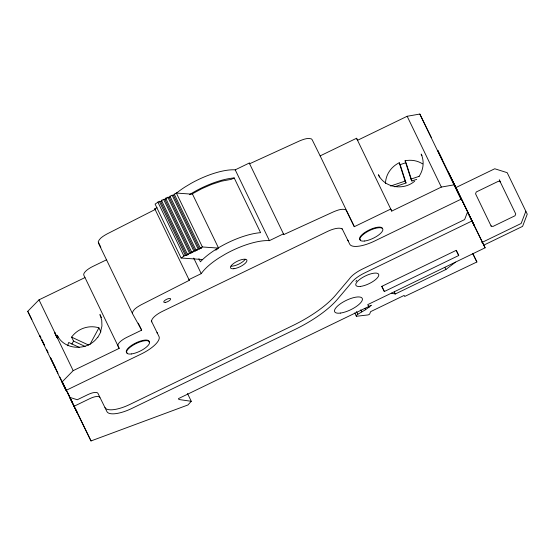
<?xml version="1.0" encoding="UTF-8"?>
<svg xmlns="http://www.w3.org/2000/svg" width="555" height="555" viewBox="0 0 555 555"><rect width="100%" height="100%" fill="white"/><g stroke="black" fill="none" stroke-linecap="round" stroke-linejoin="round"><path stroke-width="0.83" d="M100.552 331.807L101.94 325.993L101.731 320.11L99.942 314.553L101.454 317.613M525.828 211.295L521.159 223.478L481.747 242.556M71.879 344.114L73.531 341.061L71.581 337.128A23.74 22.339 -26.3 0 1 98.922 327.839L100.864 331.779L97.694 337.648M89.813 344.71L98.922 327.839M418.893 176.656C423.458 170.101 424.54 161.373 421.169 154.061L421.925 155.601M187.507 393.516L191.267 401.3L187.93 404.97L91.013 440.947L69.548 397.311L77.284 399.746L87.968 394.57A9.497 3.219 -25.8 0 1 97.944 393.322L106.921 411.574A23.74 8.041 -25.8 0 0 131.847 408.438L294.504 329.712A65.552 22.207 -25.8 0 0 337.461 299.263L351.329 282.897A18.627 6.306 -25.8 0 1 364.448 273.039L471.882 221.036L485.112 247.801L367.722 304.626L368.666 306.547L371.309 305.285L365.592 309.69L357.815 314.248L356.123 315.684L356.414 316.281L368.145 314.914L369.609 314.206L370.601 311.66L404.165 295.413L404.685 296.46L476.891 261.981L472.756 253.42M97.673 337.142C88.356 351.017 64.623 350.899 57.207 335.234L58.344 337.53M66.031 390.408L27.75 311.3L38.996 299.846L84.991 277.576L119.172 348.38L73.177 370.65L61.931 382.104L66.031 390.408L141.171 354.034A23.74 8.041 -25.8 0 0 158.98 336.483L151.335 320.929M391.31 293.213L395.285 293.99L445.908 269.487L455.509 262.133M162.039 200.737L160.61 201.423L159.271 201.326L155.095 204.094L181.117 258.006L202.526 259.532M181.117 258.006L185.294 255.238L186.633 255.335L188.769 254.301L187.43 254.204L161.408 200.293L166.313 198.669M215.812 250.201L217.879 248.64M414.71 181.159C403.908 190.636 384.83 188.152 378.434 174.749L379.571 177.059M192.356 193.806L201.874 188.638L211.837 184.322L221.57 181.159L231.352 179.327L234.196 177.947L260.607 232.663A44.06 14.923 -25.8 0 0 200.41 261.8L198.926 258.72M157.079 207.674L154.776 208.784L189.31 280.31L141.095 304.82C137.772 306.755 133.824 308.795 132.374 312.597L132.513 313.686L141.657 330.156L126.887 337.308A11.821 4.003 -25.8 0 0 118.021 346.043L119.172 348.38M187.43 254.204L193.043 252.227L191.704 252.136L165.681 198.225L170.586 196.595M174.86 194.527L169.955 196.158L195.977 250.069L197.316 250.159L191.704 252.136M200.251 247.995L202.388 246.961L218.573 248.12L192.55 194.208L176.365 193.057L174.228 194.09L200.251 247.995L201.59 248.092L195.977 250.069M175.956 193.563A44.06 14.923 -25.8 0 1 184.891 187.077L191.204 183.296A44.06 14.923 -25.8 0 1 235.223 169.844L249.264 163.045L249.618 163.767L299.561 140.921C303.21 139.471 307.303 137.689 311.265 138.833L312.09 139.596L320.145 155.886L354.319 226.69L390.72 209.069L391.726 211.094L441.343 187.077L454.004 184.857L461.08 199.183L374.639 241.023A23.74 8.041 -25.8 0 1 349.712 244.158L342.067 228.604M320.145 155.886L356.546 138.264L357.545 140.29L407.162 116.272L419.823 114.052L431.263 137.404M106.699 259.726L92.706 266.504A11.821 4.003 -25.8 0 0 83.84 275.238L84.991 277.576M354.319 226.69L346.271 210.4L345.446 209.637C341.485 208.493 337.391 210.283 333.742 211.726L283.799 234.571L283.445 233.849L269.404 240.648A44.06 14.923 -25.8 0 0 225.385 254.1L219.072 257.881A44.06 14.923 -25.8 0 0 201.236 273.643L188.957 279.588L189.31 280.31M455.336 187.847L494.748 168.762L507.18 172.674L527.25 214.175L522.588 226.364L483.946 245.067M73.905 406.343L89.91 398.594A9.497 3.219 -25.8 0 1 99.886 397.345M381.798 286.359L456.189 250.354L458.735 255.508L384.344 291.514L381.798 286.359L384.344 291.514M368.666 306.547L178.46 398.615L178.897 399.503L191.267 401.3M385.468 183.469A23.74 22.339 -26.3 0 1 399.225 162.768L400.155 164.648L406.01 162.657L405.088 160.777A23.74 22.339 -26.3 0 1 422.584 163.871M390.616 186.029L405.108 181.103L406.038 182.983L394.765 186.813M405.088 160.777L410.971 179.112L419.025 176.372M410.971 179.112L411.9 180.992L416.736 179.348M165.681 198.225L167.02 198.322M491.015 225.885L492.882 226.475L515.019 215.756L515.72 213.925L499.264 179.834L500.263 181.853L498.397 181.27L476.252 191.988L475.559 193.813L491.265 226.357M71.581 337.128L88.64 345.085M73.531 341.061L85.158 346.486M79.552 347.527L68.702 342.463A23.74 22.339 -26.3 0 0 67.717 345.758M154.776 208.784L155.129 209.506L106.914 234.016C103.591 235.951 99.643 237.991 98.193 241.793L100.83 247.37M472.818 253.753L476.891 261.981M27.75 311.3L31.85 319.604M40.869 337.842L39.731 335.539L40.82 337.794M41.625 339.382L44.671 345.536M46.571 349.379L48.091 352.453M55.687 368.201L50.54 357.788L57.997 373.238M485.112 247.801L437.701 150.232L442.064 159.264M471.882 221.036L467.525 212.003L464.625 219.586L362.505 269.015A18.627 6.306 -25.8 0 0 349.386 278.874L335.525 295.239A65.552 22.207 -25.8 0 1 292.561 325.688L129.905 404.422A23.74 8.041 -25.8 0 1 104.978 407.55M456.723 190.15L461.08 199.183M419.823 114.052L454.004 184.857M407.162 116.272L441.343 187.077M456.238 250.34L458.735 255.508M444.937 267.475L445.908 269.487M356.546 138.264L391.726 211.094M394.314 291.979L395.285 293.99M368.541 305.937L369.193 307.283M364.947 308.351L365.592 309.69M360.736 309.856L361.707 311.868M356.525 311.563L357.815 314.248M354.798 312.93L356.414 316.281M249.264 163.045L283.799 234.571M235.223 169.844L269.404 240.648M176.365 193.057L202.388 246.961M173.431 195.221L199.453 249.126M172.092 195.124L198.114 249.028M169.157 197.289L195.18 251.193M167.818 197.191L193.841 251.103M193.723 258.082L201.236 273.643M164.884 199.356L190.906 253.267M163.545 199.259L189.567 253.17M160.61 201.423L186.633 255.335M159.271 201.326L185.294 255.238M157.835 202.027L183.858 255.931M138.278 323.156L141.657 330.156M98.339 242.882L132.513 313.686M38.996 299.846L73.177 370.65M67.724 392.704L72.983 403.596M75.986 409.826L91.013 440.947M62.729 382.652L72.427 402.736M73.17 404.276L77.27 412.774L59.864 377.095M41.542 339.299L44.088 344.565M406.267 163.454L411.9 180.992M400.155 164.648L406.038 182.983M399.225 162.768L405.108 181.103M151.758 321.879A14.243 4.822 -25.8 0 1 162.442 311.348L327.533 231.435A14.243 4.822 -25.8 0 1 342.49 229.555M360.59 240.121A12.626 4.274 -25.8 0 1 367.715 230.734A12.626 4.274 -25.8 0 1 382.444 228.313M127.268 353.063A12.626 4.274 -25.8 0 1 135.857 342.921A12.626 4.274 -25.8 0 1 149.219 342.435M189.449 194.694A44.06 14.923 -25.8 0 1 234.196 177.947M355.908 281.434A12.626 4.274 -25.8 0 1 356.775 280.337M245.171 259.338A9.046 3.066 -25.8 0 1 231.067 266.164M348.415 240.988A23.74 8.041 -25.8 0 1 347.77 240.135M157.037 332.459A23.74 8.041 -25.8 0 1 157.315 333.493M57.401 337.974L55.701 335.428L54.765 332.514L57.401 337.974M455.849 187.326L448.267 171.981L474.497 225.947L455.849 187.326M165.688 302.35A3.802 1.283 -25.8 0 0 170.662 298.916A3.802 1.283 -25.8 0 0 165.265 300.095A3.802 1.283 -25.8 0 0 165.688 302.35M233.905 268.717A9.046 3.066 -25.8 0 0 246.913 260.892A9.046 3.066 -25.8 0 0 235.278 262.355A9.046 3.066 -25.8 0 0 233.905 268.717M360.583 286.394A12.626 4.274 -25.8 0 0 378.746 275.467A12.626 4.274 -25.8 0 0 362.505 277.514A12.626 4.274 -25.8 0 0 360.583 286.394M131.348 353.958A12.626 4.274 -25.8 0 0 149.51 343.039A12.626 4.274 -25.8 0 0 133.276 345.078A12.626 4.274 -25.8 0 0 131.348 353.958M364.677 241.016A12.626 4.274 -25.8 0 0 382.832 230.096A12.626 4.274 -25.8 0 0 366.598 232.136A12.626 4.274 -25.8 0 0 364.677 241.016M340.319 313.089A15.318 5.189 -25.8 0 0 362.36 299.839A15.318 5.189 -25.8 0 0 342.657 302.315A15.318 5.189 -25.8 0 0 340.319 313.089"/></g></svg>
